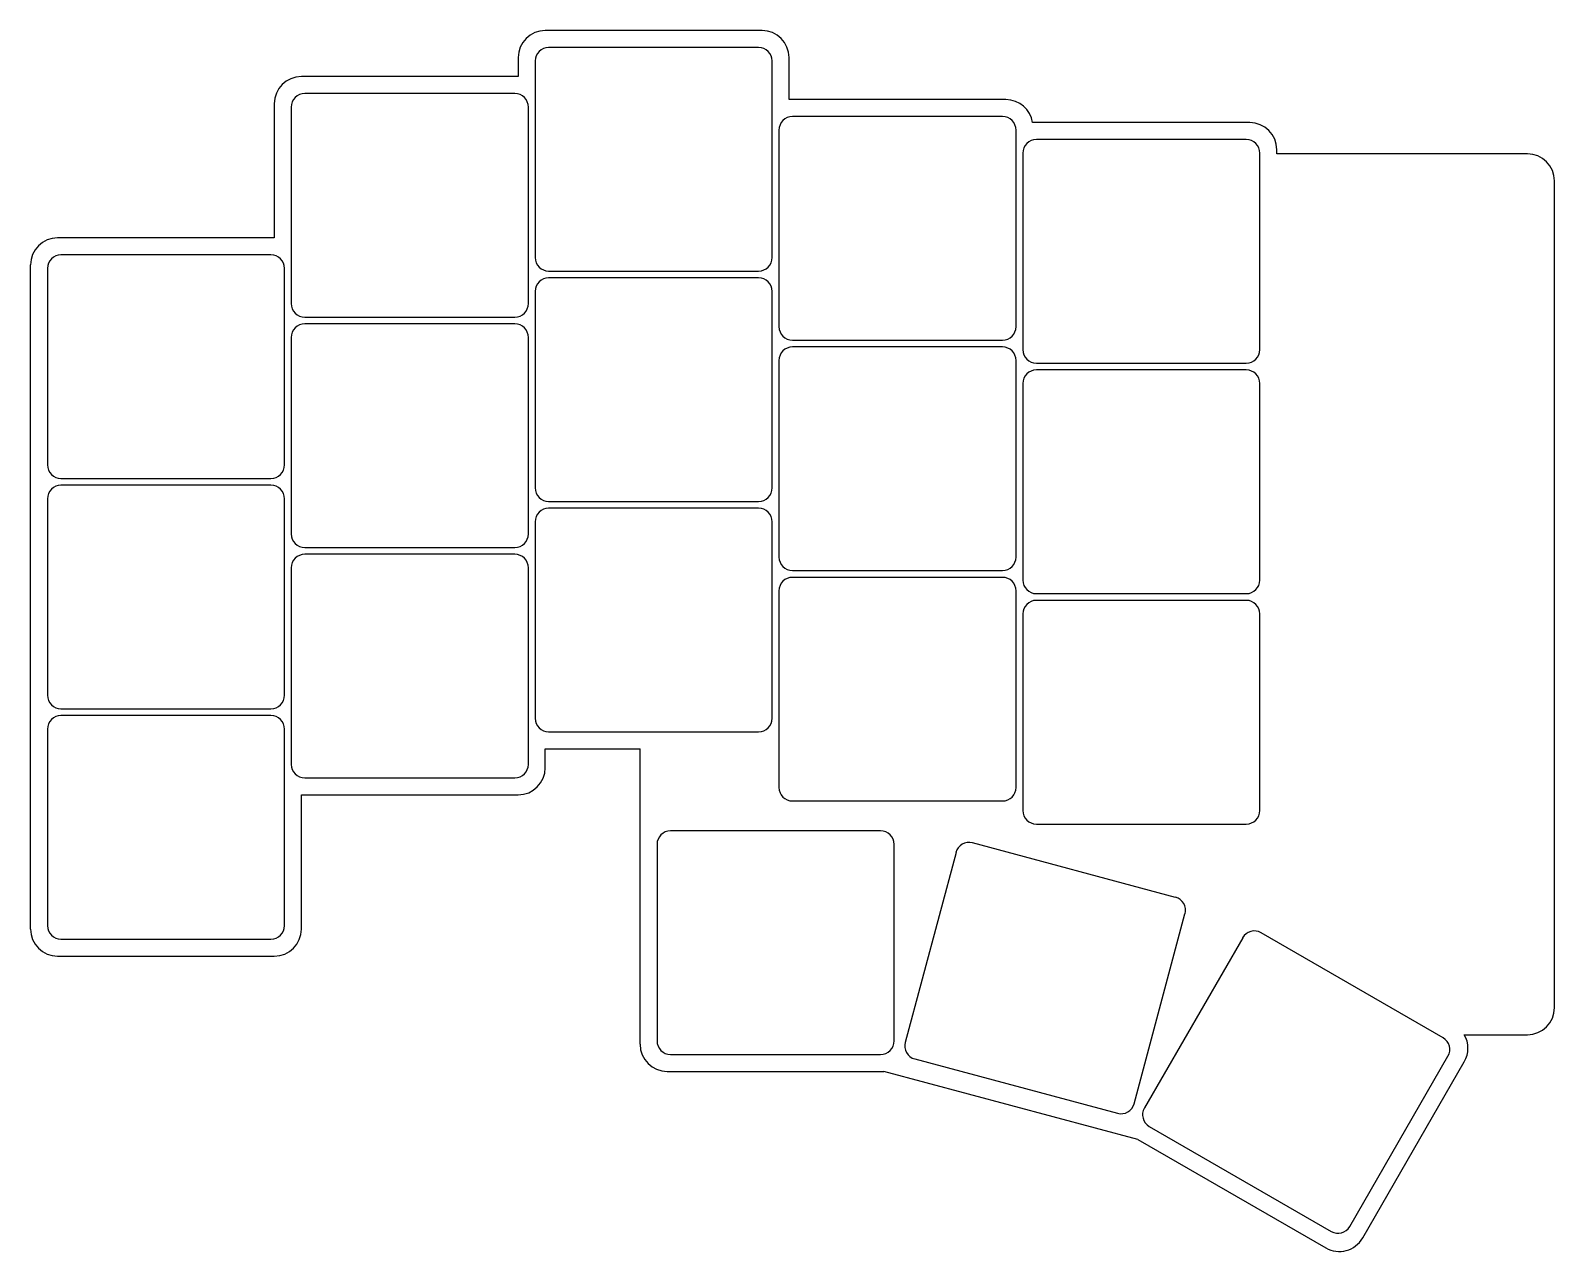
# Model space of a CAD drawing. Header units: millimetres. Extents: x -10 to 102, y -31 to 59.
import ezdxf

# ---------------------------------------------------------------- set-up
doc = ezdxf.new("R2010")
doc.units = ezdxf.units.MM

msp = doc.modelspace()

# ---------------------------------------------------------------- linework, layer by layer
for p, q in [((44, 58.8), (28, 58.8)), ((43.75, 57.55), (28.25, 57.55)), ((26, 56.8), (26, 55.4)), ((27.25, 56.55), (27.25, 42.05)), ((44.75, 42.05), (44.75, 56.55)), ((46, 53.7), (46, 56.8)), ((26, 55.4), (10, 55.4)), ((25.75, 54.15), (10.25, 54.15)), ((8, 53.4), (8, 43.5)), ((9.25, 53.15), (9.25, 38.65)), ((26.75, 38.65), (26.75, 53.15)), ((62, 53.7), (46, 53.7)), ((61.75, 52.45), (46.25, 52.45)), ((80, 52), (64, 52)), ((45.25, 51.45), (45.25, 36.95)), ((62.75, 36.95), (62.75, 51.45)), ((79.75, 50.75), (64.25, 50.75)), ((63.25, 49.75), (63.25, 35.25)), ((80.75, 35.25), (80.75, 49.75)), ((82, 49.7), (82, 50)), ((100.5, 49.7), (82, 49.7)), ((102.5, -13.3), (102.5, 47.7)), ((8, 43.5), (-8, 43.5)), ((7.75, 42.25), (-7.75, 42.25)), ((-10, -7.5), (-10, 41.5)), ((-8.75, 41.25), (-8.75, 26.75)), ((8.75, 26.75), (8.75, 41.25)), ((28.25, 41.05), (43.75, 41.05)), ((43.75, 40.55), (28.25, 40.55)), ((27.25, 39.55), (27.25, 25.05)), ((44.75, 25.05), (44.75, 39.55)), ((10.25, 37.65), (25.75, 37.65)), ((25.75, 37.15), (10.25, 37.15)), ((9.25, 36.15), (9.25, 21.65)), ((26.75, 21.65), (26.75, 36.15)), ((46.25, 35.95), (61.75, 35.95)), ((61.75, 35.45), (46.25, 35.45)), ((45.25, 34.45), (45.25, 19.95)), ((62.75, 19.95), (62.75, 34.45)), ((64.25, 34.25), (79.75, 34.25)), ((79.75, 33.75), (64.25, 33.75)), ((63.25, 32.75), (63.25, 18.25)), ((80.75, 18.25), (80.75, 32.75)), ((-7.75, 25.75), (7.75, 25.75)), ((7.75, 25.25), (-7.75, 25.25)), ((-8.75, 24.25), (-8.75, 9.75)), ((8.75, 9.75), (8.75, 24.25)), ((28.25, 24.05), (43.75, 24.05)), ((27.25, 22.55), (27.25, 8.05)), ((43.75, 23.55), (28.25, 23.55)), ((44.75, 8.05), (44.75, 22.55)), ((10.25, 20.65), (25.75, 20.65)), ((9.25, 19.15), (9.25, 4.65)), ((25.75, 20.15), (10.25, 20.15)), ((26.75, 4.65), (26.75, 19.15)), ((46.25, 18.95), (61.75, 18.95)), ((61.75, 18.45), (46.25, 18.45)), ((45.25, 17.45), (45.25, 2.95)), ((62.75, 2.95), (62.75, 17.45)), ((64.25, 17.25), (79.75, 17.25)), ((63.25, 15.75), (63.25, 1.25)), ((79.75, 16.75), (64.25, 16.75)), ((80.75, 1.25), (80.75, 15.75)), ((-7.75, 8.75), (7.75, 8.75)), ((7.75, 8.25), (-7.75, 8.25)), ((-8.75, 7.25), (-8.75, -7.25)), ((8.75, -7.25), (8.75, 7.25)), ((28.25, 7.05), (43.75, 7.05)), ((28, 4.4), (28, 5.8)), ((28, 5.8), (35, 5.8)), ((35, -16), (35, 5.8)), ((10.25, 3.65), (25.75, 3.65)), ((10, -7.5), (10, 2.4)), ((10, 2.4), (26, 2.4)), ((46.25, 1.95), (61.75, 1.95)), ((64.25, 0.25), (79.75, 0.25)), ((52.75, -0.25), (37.25, -0.25)), ((36.25, -1.25), (36.25, -15.75)), ((53.75, -15.75), (53.75, -1.25)), ((58.32, -1.85), (54.57, -15.86)), ((74.51, -5.16), (59.54, -1.14)), ((71.47, -20.39), (75.22, -6.38)), ((94.27, -15.53), (80.84, -7.78)), ((-7.75, -8.25), (7.75, -8.25)), ((79.48, -8.14), (72.23, -20.7)), ((-8, -9.5), (8, -9.5)), ((95.84, -15.3), (100.5, -15.3)), ((37.25, -16.75), (52.75, -16.75)), ((37, -18), (53, -18)), ((71.75, -23.02), (53, -18)), ((55.27, -17.08), (70.24, -21.09)), ((87.38, -29.45), (94.63, -16.89)), ((88.34, -30.29), (95.84, -17.3)), ((72.59, -22.07), (86.02, -29.82)), ((71.75, -23.02), (85.61, -31.02))]:
    msp.add_line(p, q)
for centre, radius, start, end in [((28, 56.8), 2, 90, 180), ((44, 56.8), 2, 0, 90), ((28.25, 56.55), 1, 90, 180), ((43.75, 56.55), 1, 0, 90), ((10, 53.4), 2, 90, 180), ((10.25, 53.15), 1, 90, 180), ((25.75, 53.15), 1, 0, 90), ((62, 51.7), 2, 8.6232, 90), ((46.25, 51.45), 1, 90, 180), ((61.75, 51.45), 1, 0, 90), ((64, 50), 2, 90, 90.6477), ((80, 50), 2, 0, 90), ((64.25, 49.75), 1, 90, 180), ((79.75, 49.75), 1, 0, 90), ((100.5, 47.7), 2, 0, 90), ((-8, 41.5), 2, 90, 180), ((-7.75, 41.25), 1, 90, 180), ((7.75, 41.25), 1, 0, 90), ((28.25, 42.05), 1, 180, 270), ((43.75, 42.05), 1, 270, 360), ((28.25, 39.55), 1, 90, 180), ((43.75, 39.55), 1, 0, 90), ((10.25, 38.65), 1, 180, 270), ((25.75, 38.65), 1, 270, 360), ((10.25, 36.15), 1, 90, 180), ((25.75, 36.15), 1, 0, 90), ((46.25, 36.95), 1, 180, 270), ((61.75, 36.95), 1, 270, 360), ((46.25, 34.45), 1, 90, 180), ((61.75, 34.45), 1, 0, 90), ((64.25, 35.25), 1, 180, 270), ((79.75, 35.25), 1, 270, 360), ((64.25, 32.75), 1, 90, 180), ((79.75, 32.75), 1, 0, 90), ((-7.75, 26.75), 1, 180, 270), ((7.75, 26.75), 1, 270, 360), ((-7.75, 24.25), 1, 90, 180), ((7.75, 24.25), 1, 0, 90), ((28.25, 25.05), 1, 180, 270), ((43.75, 25.05), 1, 270, 360), ((28.25, 22.55), 1, 90, 180), ((43.75, 22.55), 1, 0, 90), ((10.25, 21.65), 1, 180, 270), ((25.75, 21.65), 1, 270, 360), ((10.25, 19.15), 1, 90, 180), ((25.75, 19.15), 1, 0, 90), ((46.25, 19.95), 1, 180, 270), ((61.75, 19.95), 1, 270, 360), ((46.25, 17.45), 1, 90, 180), ((61.75, 17.45), 1, 0, 90), ((64.25, 18.25), 1, 180, 270), ((79.75, 18.25), 1, 270, 360), ((64.25, 15.75), 1, 90, 180), ((79.75, 15.75), 1, 0, 90), ((-7.75, 9.75), 1, 180, 270), ((7.75, 9.75), 1, 270, 360), ((-7.75, 7.25), 1, 90, 180), ((7.75, 7.25), 1, 0, 90), ((28.25, 8.05), 1, 180, 270), ((43.75, 8.05), 1, 270, 360), ((10.25, 4.65), 1, 180, 270), ((25.75, 4.65), 1, 270, 360), ((26, 4.4), 2, 270, 360), ((46.25, 2.95), 1, 180, 270), ((61.75, 2.95), 1, 270, 360), ((64.25, 1.25), 1, 180, 270), ((79.75, 1.25), 1, 270, 360), ((37.25, -1.25), 1, 90, 180), ((52.75, -1.25), 1, 0, 90), ((59.28, -2.11), 1, 75, 165), ((74.26, -6.12), 1, 345, 75), ((-8, -7.5), 2, 180, 270), ((-7.75, -7.25), 1, 180, 270), ((7.75, -7.25), 1, 270, 360), ((8, -7.5), 2, 270, 360), ((80.34, -8.64), 1, 60, 150), ((100.5, -13.3), 2, 270, 360), ((37.25, -15.75), 1, 180, 270), ((52.75, -15.75), 1, 270, 360), ((93.77, -16.39), 1, 330, 60), ((94.11, -16.3), 2, 330, 390.0773), ((37, -16), 2, 180, 270), ((55.53, -16.12), 1, 165, 255), ((70.5, -20.13), 1, 255, 345), ((73.09, -21.2), 1, 150, 240), ((86.61, -29.29), 2, 240, 330), ((86.52, -28.95), 1, 240, 330)]:
    msp.add_arc(centre, radius, start, end)

doc.saveas('drawing.dxf')
